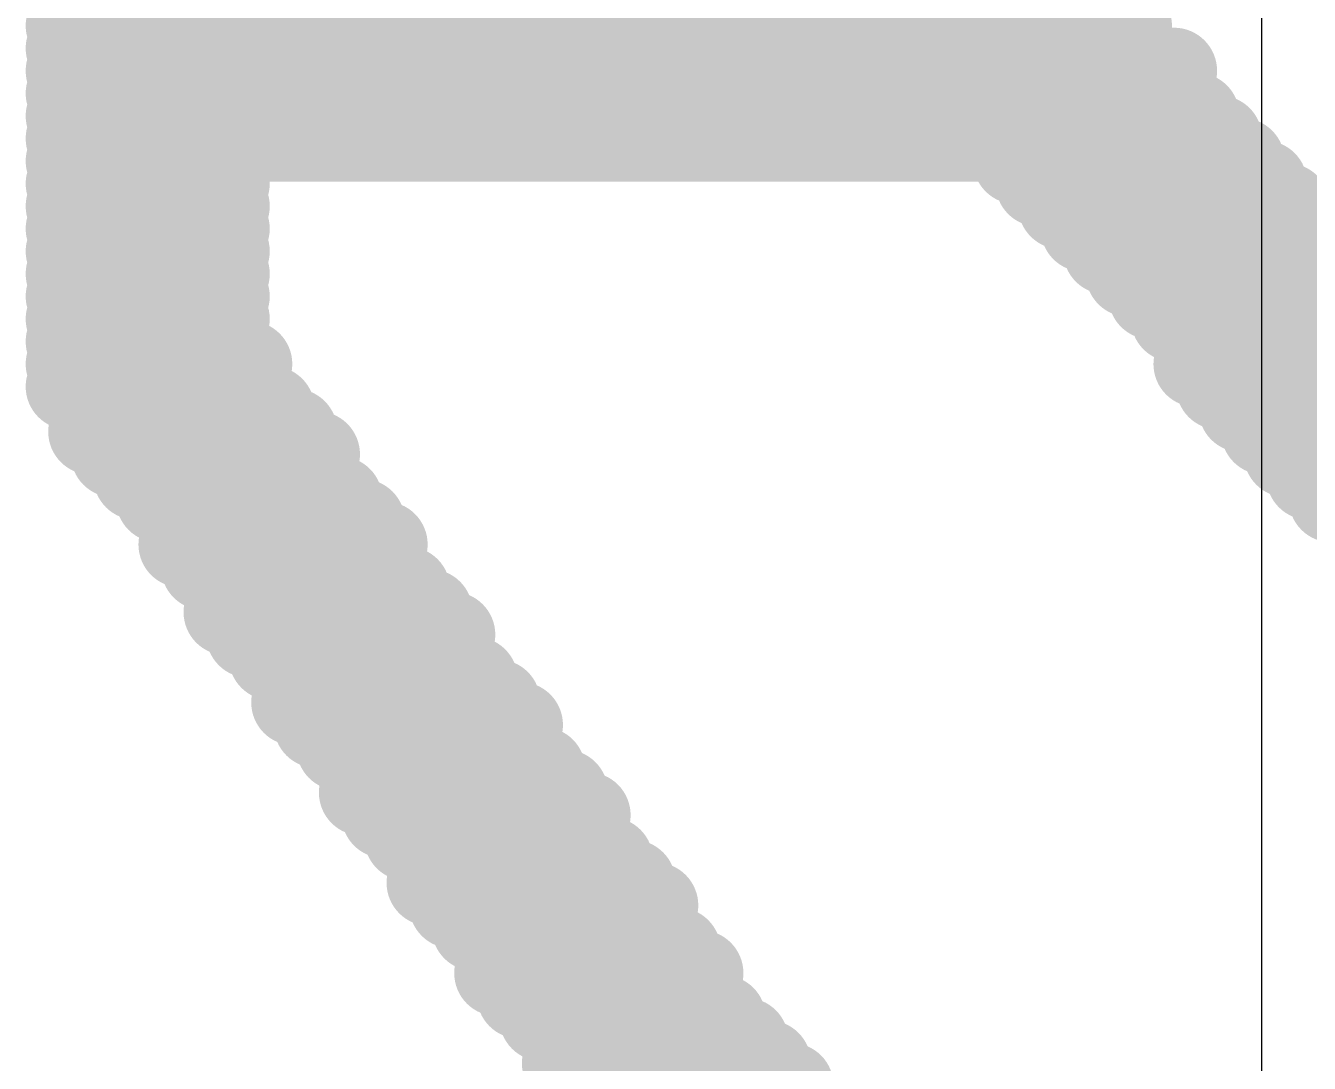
# Model space of a CAD drawing. Header units: inches. Extents: x -0.2 to 15.8, y 0 to 3.5.
# Drawn here: x 0.85479 to 0.89947, y 0.35477 to 0.39088 of the extents above; entities that cross this region are included whole.
import ezdxf

# ---------------------------------------------------------------- set-up
doc = ezdxf.new("R2010")
doc.units = ezdxf.units.IN
doc.header["$MEASUREMENT"] = 0
doc.layers.add('Bottom Overlay', color=54, linetype='Continuous')
doc.layers.add('Signal_2', color=76, linetype='Continuous')

msp = doc.modelspace()

# ---------------------------------------------------------------- linework, layer by layer
at = {"layer": 'Bottom Overlay'}
for points in [[(0.85629, 0.391663, 0.003, 0.003, 0), (0.85786, 0.391663, 0.003, 0.003, 0)], [(0.85943, 0.391663, 0.003, 0.003, 0), (0.892402, 0.391663, 0.003, 0.003, 0)], [(0.85629, 0.390878, 0.003, 0.003, 0), (0.85786, 0.390878, 0.003, 0.003, 0)], [(0.85943, 0.390878, 0.003, 0.003, 0), (0.893187, 0.390878, 0.003, 0.003, 0)], [(0.85629, 0.390093, 0.003, 0.003, 0), (0.85786, 0.390093, 0.003, 0.003, 0)], [(0.85943, 0.390093, 0.003, 0.003, 0), (0.893187, 0.390093, 0.003, 0.003, 0)], [(0.85629, 0.389308, 0.003, 0.003, 0), (0.85786, 0.389308, 0.003, 0.003, 0)], [(0.891617, 0.389308, 0.003, 0.003, 0), (0.894757, 0.389308, 0.003, 0.003, 0)], [(0.85629, 0.388523, 0.003, 0.003, 0), (0.85786, 0.388523, 0.003, 0.003, 0)], [(0.892402, 0.388523, 0.003, 0.003, 0), (0.894757, 0.388523, 0.003, 0.003, 0)], [(0.85629, 0.387738, 0.003, 0.003, 0), (0.85786, 0.387738, 0.003, 0.003, 0)], [(0.860215, 0.387738, 0.003, 0.003, 0), (0.890832, 0.387738, 0.003, 0.003, 0)], [(0.893187, 0.387738, 0.003, 0.003, 0), (0.895542, 0.387738, 0.003, 0.003, 0)], [(0.85629, 0.386953, 0.003, 0.003, 0), (0.85786, 0.386953, 0.003, 0.003, 0)], [(0.860215, 0.386953, 0.003, 0.003, 0), (0.890832, 0.386953, 0.003, 0.003, 0)], [(0.893972, 0.386953, 0.003, 0.003, 0), (0.896327, 0.386953, 0.003, 0.003, 0)], [(0.85629, 0.386168, 0.003, 0.003, 0), (0.85786, 0.386168, 0.003, 0.003, 0)], [(0.860215, 0.386168, 0.003, 0.003, 0), (0.861785, 0.386168, 0.003, 0.003, 0)], [(0.889262, 0.386168, 0.003, 0.003, 0), (0.891617, 0.386168, 0.003, 0.003, 0)], [(0.894757, 0.386168, 0.003, 0.003, 0), (0.897112, 0.386168, 0.003, 0.003, 0)], [(0.85629, 0.385383, 0.003, 0.003, 0), (0.85786, 0.385383, 0.003, 0.003, 0)], [(0.860215, 0.385383, 0.003, 0.003, 0), (0.861785, 0.385383, 0.003, 0.003, 0)], [(0.890047, 0.385383, 0.003, 0.003, 0), (0.892402, 0.385383, 0.003, 0.003, 0)], [(0.895542, 0.385383, 0.003, 0.003, 0), (0.897898, 0.385383, 0.003, 0.003, 0)], [(0.85629, 0.384598, 0.003, 0.003, 0), (0.85786, 0.384598, 0.003, 0.003, 0)], [(0.860215, 0.384598, 0.003, 0.003, 0), (0.861785, 0.384598, 0.003, 0.003, 0)], [(0.890832, 0.384598, 0.003, 0.003, 0), (0.893187, 0.384598, 0.003, 0.003, 0)], [(0.896327, 0.384598, 0.003, 0.003, 0), (0.898683, 0.384598, 0.003, 0.003, 0)], [(0.85629, 0.383813, 0.003, 0.003, 0), (0.85786, 0.383813, 0.003, 0.003, 0)], [(0.860215, 0.383813, 0.003, 0.003, 0), (0.861785, 0.383813, 0.003, 0.003, 0)], [(0.891617, 0.383813, 0.003, 0.003, 0), (0.893972, 0.383813, 0.003, 0.003, 0)], [(0.896327, 0.383813, 0.003, 0.003, 0), (0.899468, 0.383813, 0.003, 0.003, 0)], [(0.85629, 0.383028, 0.003, 0.003, 0), (0.85786, 0.383028, 0.003, 0.003, 0)], [(0.860215, 0.383028, 0.003, 0.003, 0), (0.861785, 0.383028, 0.003, 0.003, 0)], [(0.892402, 0.383028, 0.003, 0.003, 0), (0.894757, 0.383028, 0.003, 0.003, 0)], [(0.897112, 0.383028, 0.003, 0.003, 0), (0.900253, 0.383028, 0.003, 0.003, 0)], [(0.85629, 0.382243, 0.003, 0.003, 0), (0.85786, 0.382243, 0.003, 0.003, 0)], [(0.860215, 0.382243, 0.003, 0.003, 0), (0.861785, 0.382243, 0.003, 0.003, 0)], [(0.893187, 0.382243, 0.003, 0.003, 0), (0.895542, 0.382243, 0.003, 0.003, 0)], [(0.897898, 0.382243, 0.003, 0.003, 0), (0.901038, 0.382243, 0.003, 0.003, 0)], [(0.85629, 0.381458, 0.003, 0.003, 0), (0.85786, 0.381458, 0.003, 0.003, 0)], [(0.860215, 0.381458, 0.003, 0.003, 0), (0.861785, 0.381458, 0.003, 0.003, 0)], [(0.893972, 0.381458, 0.003, 0.003, 0), (0.896327, 0.381458, 0.003, 0.003, 0)], [(0.898683, 0.381458, 0.003, 0.003, 0), (0.901038, 0.381458, 0.003, 0.003, 0)], [(0.85629, 0.380673, 0.003, 0.003, 0), (0.85786, 0.380673, 0.003, 0.003, 0)], [(0.860215, 0.380673, 0.003, 0.003, 0), (0.861785, 0.380673, 0.003, 0.003, 0)], [(0.894757, 0.380673, 0.003, 0.003, 0), (0.897112, 0.380673, 0.003, 0.003, 0)], [(0.899468, 0.380673, 0.003, 0.003, 0), (0.901823, 0.380673, 0.003, 0.003, 0)], [(0.85629, 0.379888, 0.003, 0.003, 0), (0.85786, 0.379888, 0.003, 0.003, 0)], [(0.860215, 0.379888, 0.003, 0.003, 0), (0.861785, 0.379888, 0.003, 0.003, 0)], [(0.895542, 0.379888, 0.003, 0.003, 0), (0.897898, 0.379888, 0.003, 0.003, 0)], [(0.900253, 0.379888, 0.003, 0.003, 0), (0.902608, 0.379888, 0.003, 0.003, 0)], [(0.85629, 0.379103, 0.003, 0.003, 0), (0.85786, 0.379103, 0.003, 0.003, 0)], [(0.860215, 0.379103, 0.003, 0.003, 0), (0.86257, 0.379103, 0.003, 0.003, 0)], [(0.895542, 0.379103, 0.003, 0.003, 0), (0.898683, 0.379103, 0.003, 0.003, 0)], [(0.85629, 0.378318, 0.003, 0.003, 0), (0.858645, 0.378318, 0.003, 0.003, 0)], [(0.860215, 0.378318, 0.003, 0.003, 0), (0.86257, 0.378318, 0.003, 0.003, 0)], [(0.896327, 0.378318, 0.003, 0.003, 0), (0.899468, 0.378318, 0.003, 0.003, 0)], [(0.857075, 0.377532, 0.003, 0.003, 0), (0.85943, 0.377532, 0.003, 0.003, 0)], [(0.861, 0.377532, 0.003, 0.003, 0), (0.863356, 0.377532, 0.003, 0.003, 0)], [(0.897112, 0.377532, 0.003, 0.003, 0), (0.900253, 0.377532, 0.003, 0.003, 0)], [(0.857075, 0.376748, 0.003, 0.003, 0), (0.85943, 0.376748, 0.003, 0.003, 0)], [(0.861785, 0.376748, 0.003, 0.003, 0), (0.86414, 0.376748, 0.003, 0.003, 0)], [(0.897898, 0.376748, 0.003, 0.003, 0), (0.901038, 0.376748, 0.003, 0.003, 0)], [(0.85786, 0.375962, 0.003, 0.003, 0), (0.860215, 0.375962, 0.003, 0.003, 0)], [(0.86257, 0.375962, 0.003, 0.003, 0), (0.864926, 0.375962, 0.003, 0.003, 0)], [(0.898683, 0.375962, 0.003, 0.003, 0), (0.901038, 0.375962, 0.003, 0.003, 0)], [(0.858645, 0.375177, 0.003, 0.003, 0), (0.861, 0.375177, 0.003, 0.003, 0)], [(0.86257, 0.375177, 0.003, 0.003, 0), (0.864926, 0.375177, 0.003, 0.003, 0)], [(0.899468, 0.375177, 0.003, 0.003, 0), (0.901823, 0.375177, 0.003, 0.003, 0)], [(0.85943, 0.374392, 0.003, 0.003, 0), (0.861785, 0.374392, 0.003, 0.003, 0)], [(0.863356, 0.374392, 0.003, 0.003, 0), (0.865711, 0.374392, 0.003, 0.003, 0)], [(0.900253, 0.374392, 0.003, 0.003, 0), (0.902608, 0.374392, 0.003, 0.003, 0)], [(0.860215, 0.373607, 0.003, 0.003, 0), (0.861785, 0.373607, 0.003, 0.003, 0)], [(0.86414, 0.373607, 0.003, 0.003, 0), (0.866496, 0.373607, 0.003, 0.003, 0)], [(0.860215, 0.372822, 0.003, 0.003, 0), (0.86257, 0.372822, 0.003, 0.003, 0)], [(0.864926, 0.372822, 0.003, 0.003, 0), (0.867281, 0.372822, 0.003, 0.003, 0)], [(0.861, 0.372037, 0.003, 0.003, 0), (0.863356, 0.372037, 0.003, 0.003, 0)], [(0.865711, 0.372037, 0.003, 0.003, 0), (0.867281, 0.372037, 0.003, 0.003, 0)], [(0.861785, 0.371252, 0.003, 0.003, 0), (0.86414, 0.371252, 0.003, 0.003, 0)], [(0.865711, 0.371252, 0.003, 0.003, 0), (0.868066, 0.371252, 0.003, 0.003, 0)], [(0.861785, 0.370467, 0.003, 0.003, 0), (0.86414, 0.370467, 0.003, 0.003, 0)], [(0.866496, 0.370467, 0.003, 0.003, 0), (0.868851, 0.370467, 0.003, 0.003, 0)], [(0.86257, 0.369682, 0.003, 0.003, 0), (0.864926, 0.369682, 0.003, 0.003, 0)], [(0.867281, 0.369682, 0.003, 0.003, 0), (0.869636, 0.369682, 0.003, 0.003, 0)], [(0.863356, 0.368897, 0.003, 0.003, 0), (0.865711, 0.368897, 0.003, 0.003, 0)], [(0.867281, 0.368897, 0.003, 0.003, 0), (0.869636, 0.368897, 0.003, 0.003, 0)], [(0.86414, 0.368112, 0.003, 0.003, 0), (0.866496, 0.368112, 0.003, 0.003, 0)], [(0.868066, 0.368112, 0.003, 0.003, 0), (0.870421, 0.368112, 0.003, 0.003, 0)], [(0.86414, 0.367327, 0.003, 0.003, 0), (0.866496, 0.367327, 0.003, 0.003, 0)], [(0.868851, 0.367327, 0.003, 0.003, 0), (0.871206, 0.367327, 0.003, 0.003, 0)], [(0.864926, 0.366542, 0.003, 0.003, 0), (0.867281, 0.366542, 0.003, 0.003, 0)], [(0.868851, 0.366542, 0.003, 0.003, 0), (0.871991, 0.366542, 0.003, 0.003, 0)], [(0.865711, 0.365757, 0.003, 0.003, 0), (0.868066, 0.365757, 0.003, 0.003, 0)], [(0.869636, 0.365757, 0.003, 0.003, 0), (0.871991, 0.365757, 0.003, 0.003, 0)], [(0.866496, 0.364972, 0.003, 0.003, 0), (0.868851, 0.364972, 0.003, 0.003, 0)], [(0.870421, 0.364972, 0.003, 0.003, 0), (0.872776, 0.364972, 0.003, 0.003, 0)], [(0.866496, 0.364187, 0.003, 0.003, 0), (0.868851, 0.364187, 0.003, 0.003, 0)], [(0.871206, 0.364187, 0.003, 0.003, 0), (0.873561, 0.364187, 0.003, 0.003, 0)], [(0.867281, 0.363402, 0.003, 0.003, 0), (0.869636, 0.363402, 0.003, 0.003, 0)], [(0.871991, 0.363402, 0.003, 0.003, 0), (0.874346, 0.363402, 0.003, 0.003, 0)], [(0.868066, 0.362617, 0.003, 0.003, 0), (0.870421, 0.362617, 0.003, 0.003, 0)], [(0.871991, 0.362617, 0.003, 0.003, 0), (0.874346, 0.362617, 0.003, 0.003, 0)], [(0.868851, 0.361832, 0.003, 0.003, 0), (0.871206, 0.361832, 0.003, 0.003, 0)], [(0.872776, 0.361832, 0.003, 0.003, 0), (0.875131, 0.361832, 0.003, 0.003, 0)], [(0.868851, 0.361047, 0.003, 0.003, 0), (0.871206, 0.361047, 0.003, 0.003, 0)], [(0.873561, 0.361047, 0.003, 0.003, 0), (0.875916, 0.361047, 0.003, 0.003, 0)], [(0.869636, 0.360262, 0.003, 0.003, 0), (0.871991, 0.360262, 0.003, 0.003, 0)], [(0.873561, 0.360262, 0.003, 0.003, 0), (0.876701, 0.360262, 0.003, 0.003, 0)], [(0.870421, 0.359476, 0.003, 0.003, 0), (0.872776, 0.359476, 0.003, 0.003, 0)], [(0.874346, 0.359476, 0.003, 0.003, 0), (0.876701, 0.359476, 0.003, 0.003, 0)], [(0.871206, 0.358691, 0.003, 0.003, 0), (0.873561, 0.358691, 0.003, 0.003, 0)], [(0.875131, 0.358691, 0.003, 0.003, 0), (0.877486, 0.358691, 0.003, 0.003, 0)], [(0.871206, 0.357906, 0.003, 0.003, 0), (0.873561, 0.357906, 0.003, 0.003, 0)], [(0.875916, 0.357906, 0.003, 0.003, 0), (0.878271, 0.357906, 0.003, 0.003, 0)], [(0.871991, 0.357121, 0.003, 0.003, 0), (0.874346, 0.357121, 0.003, 0.003, 0)], [(0.876701, 0.357121, 0.003, 0.003, 0), (0.878271, 0.357121, 0.003, 0.003, 0)], [(0.872776, 0.356336, 0.003, 0.003, 0), (0.875131, 0.356336, 0.003, 0.003, 0)], [(0.876701, 0.356336, 0.003, 0.003, 0), (0.879056, 0.356336, 0.003, 0.003, 0)], [(0.873561, 0.355551, 0.003, 0.003, 0), (0.875916, 0.355551, 0.003, 0.003, 0)], [(0.877486, 0.355551, 0.003, 0.003, 0), (0.879841, 0.355551, 0.003, 0.003, 0)], [(0.873561, 0.354766, 0.003, 0.003, 0), (0.875916, 0.354766, 0.003, 0.003, 0)], [(0.878271, 0.354766, 0.003, 0.003, 0), (0.880626, 0.354766, 0.003, 0.003, 0)], [(0.874346, 0.353981, 0.003, 0.003, 0), (0.876701, 0.353981, 0.003, 0.003, 0)], [(0.879056, 0.353981, 0.003, 0.003, 0), (0.881412, 0.353981, 0.003, 0.003, 0)]]:
    msp.add_lwpolyline(points, format="xyseb", dxfattribs=at)
for points in [[(0.85554, 0.391663, 0.0015, 0.0015, 1), (0.85704, 0.391663, 0.0015, 0.0015, 1)], [(0.85711, 0.391663, 0.0015, 0.0015, 1), (0.85861, 0.391663, 0.0015, 0.0015, 1)], [(0.85868, 0.391663, 0.0015, 0.0015, 1), (0.86018, 0.391663, 0.0015, 0.0015, 1)], [(0.891652, 0.391663, 0.0015, 0.0015, 1), (0.893152, 0.391663, 0.0015, 0.0015, 1)], [(0.85554, 0.390878, 0.0015, 0.0015, 1), (0.85704, 0.390878, 0.0015, 0.0015, 1)], [(0.85711, 0.390878, 0.0015, 0.0015, 1), (0.85861, 0.390878, 0.0015, 0.0015, 1)], [(0.85868, 0.390878, 0.0015, 0.0015, 1), (0.86018, 0.390878, 0.0015, 0.0015, 1)], [(0.892437, 0.390878, 0.0015, 0.0015, 1), (0.893937, 0.390878, 0.0015, 0.0015, 1)], [(0.85554, 0.390093, 0.0015, 0.0015, 1), (0.85704, 0.390093, 0.0015, 0.0015, 1)], [(0.85711, 0.390093, 0.0015, 0.0015, 1), (0.85861, 0.390093, 0.0015, 0.0015, 1)], [(0.85868, 0.390093, 0.0015, 0.0015, 1), (0.86018, 0.390093, 0.0015, 0.0015, 1)], [(0.892437, 0.390093, 0.0015, 0.0015, 1), (0.893937, 0.390093, 0.0015, 0.0015, 1)], [(0.85554, 0.389308, 0.0015, 0.0015, 1), (0.85704, 0.389308, 0.0015, 0.0015, 1)], [(0.85711, 0.389308, 0.0015, 0.0015, 1), (0.85861, 0.389308, 0.0015, 0.0015, 1)], [(0.890867, 0.389308, 0.0015, 0.0015, 1), (0.892367, 0.389308, 0.0015, 0.0015, 1)], [(0.894007, 0.389308, 0.0015, 0.0015, 1), (0.895507, 0.389308, 0.0015, 0.0015, 1)], [(0.85554, 0.388523, 0.0015, 0.0015, 1), (0.85704, 0.388523, 0.0015, 0.0015, 1)], [(0.85711, 0.388523, 0.0015, 0.0015, 1), (0.85861, 0.388523, 0.0015, 0.0015, 1)], [(0.891652, 0.388523, 0.0015, 0.0015, 1), (0.893152, 0.388523, 0.0015, 0.0015, 1)], [(0.894007, 0.388523, 0.0015, 0.0015, 1), (0.895507, 0.388523, 0.0015, 0.0015, 1)], [(0.85554, 0.387738, 0.0015, 0.0015, 1), (0.85704, 0.387738, 0.0015, 0.0015, 1)], [(0.85711, 0.387738, 0.0015, 0.0015, 1), (0.85861, 0.387738, 0.0015, 0.0015, 1)], [(0.859465, 0.387738, 0.0015, 0.0015, 1), (0.860965, 0.387738, 0.0015, 0.0015, 1)], [(0.890082, 0.387738, 0.0015, 0.0015, 1), (0.891582, 0.387738, 0.0015, 0.0015, 1)], [(0.892437, 0.387738, 0.0015, 0.0015, 1), (0.893937, 0.387738, 0.0015, 0.0015, 1)], [(0.894792, 0.387738, 0.0015, 0.0015, 1), (0.896292, 0.387738, 0.0015, 0.0015, 1)], [(0.85554, 0.386953, 0.0015, 0.0015, 1), (0.85704, 0.386953, 0.0015, 0.0015, 1)], [(0.85711, 0.386953, 0.0015, 0.0015, 1), (0.85861, 0.386953, 0.0015, 0.0015, 1)], [(0.859465, 0.386953, 0.0015, 0.0015, 1), (0.860965, 0.386953, 0.0015, 0.0015, 1)], [(0.890082, 0.386953, 0.0015, 0.0015, 1), (0.891582, 0.386953, 0.0015, 0.0015, 1)], [(0.893222, 0.386953, 0.0015, 0.0015, 1), (0.894722, 0.386953, 0.0015, 0.0015, 1)], [(0.895577, 0.386953, 0.0015, 0.0015, 1), (0.897077, 0.386953, 0.0015, 0.0015, 1)], [(0.85554, 0.386168, 0.0015, 0.0015, 1), (0.85704, 0.386168, 0.0015, 0.0015, 1)], [(0.85711, 0.386168, 0.0015, 0.0015, 1), (0.85861, 0.386168, 0.0015, 0.0015, 1)], [(0.859465, 0.386168, 0.0015, 0.0015, 1), (0.860965, 0.386168, 0.0015, 0.0015, 1)], [(0.861035, 0.386168, 0.0015, 0.0015, 1), (0.862535, 0.386168, 0.0015, 0.0015, 1)], [(0.888512, 0.386168, 0.0015, 0.0015, 1), (0.890012, 0.386168, 0.0015, 0.0015, 1)], [(0.890867, 0.386168, 0.0015, 0.0015, 1), (0.892367, 0.386168, 0.0015, 0.0015, 1)], [(0.894007, 0.386168, 0.0015, 0.0015, 1), (0.895507, 0.386168, 0.0015, 0.0015, 1)], [(0.896362, 0.386168, 0.0015, 0.0015, 1), (0.897862, 0.386168, 0.0015, 0.0015, 1)], [(0.85554, 0.385383, 0.0015, 0.0015, 1), (0.85704, 0.385383, 0.0015, 0.0015, 1)], [(0.85711, 0.385383, 0.0015, 0.0015, 1), (0.85861, 0.385383, 0.0015, 0.0015, 1)], [(0.859465, 0.385383, 0.0015, 0.0015, 1), (0.860965, 0.385383, 0.0015, 0.0015, 1)], [(0.861035, 0.385383, 0.0015, 0.0015, 1), (0.862535, 0.385383, 0.0015, 0.0015, 1)], [(0.889297, 0.385383, 0.0015, 0.0015, 1), (0.890797, 0.385383, 0.0015, 0.0015, 1)], [(0.891652, 0.385383, 0.0015, 0.0015, 1), (0.893152, 0.385383, 0.0015, 0.0015, 1)], [(0.894792, 0.385383, 0.0015, 0.0015, 1), (0.896292, 0.385383, 0.0015, 0.0015, 1)], [(0.897147, 0.385383, 0.0015, 0.0015, 1), (0.898648, 0.385383, 0.0015, 0.0015, 1)], [(0.85554, 0.384598, 0.0015, 0.0015, 1), (0.85704, 0.384598, 0.0015, 0.0015, 1)], [(0.85711, 0.384598, 0.0015, 0.0015, 1), (0.85861, 0.384598, 0.0015, 0.0015, 1)], [(0.859465, 0.384598, 0.0015, 0.0015, 1), (0.860965, 0.384598, 0.0015, 0.0015, 1)], [(0.861035, 0.384598, 0.0015, 0.0015, 1), (0.862535, 0.384598, 0.0015, 0.0015, 1)], [(0.890082, 0.384598, 0.0015, 0.0015, 1), (0.891582, 0.384598, 0.0015, 0.0015, 1)], [(0.892437, 0.384598, 0.0015, 0.0015, 1), (0.893937, 0.384598, 0.0015, 0.0015, 1)], [(0.895577, 0.384598, 0.0015, 0.0015, 1), (0.897077, 0.384598, 0.0015, 0.0015, 1)], [(0.897933, 0.384598, 0.0015, 0.0015, 1), (0.899432, 0.384598, 0.0015, 0.0015, 1)], [(0.85554, 0.383813, 0.0015, 0.0015, 1), (0.85704, 0.383813, 0.0015, 0.0015, 1)], [(0.85711, 0.383813, 0.0015, 0.0015, 1), (0.85861, 0.383813, 0.0015, 0.0015, 1)], [(0.859465, 0.383813, 0.0015, 0.0015, 1), (0.860965, 0.383813, 0.0015, 0.0015, 1)], [(0.861035, 0.383813, 0.0015, 0.0015, 1), (0.862535, 0.383813, 0.0015, 0.0015, 1)], [(0.890867, 0.383813, 0.0015, 0.0015, 1), (0.892367, 0.383813, 0.0015, 0.0015, 1)], [(0.893222, 0.383813, 0.0015, 0.0015, 1), (0.894722, 0.383813, 0.0015, 0.0015, 1)], [(0.895577, 0.383813, 0.0015, 0.0015, 1), (0.897077, 0.383813, 0.0015, 0.0015, 1)], [(0.898718, 0.383813, 0.0015, 0.0015, 1), (0.900218, 0.383813, 0.0015, 0.0015, 1)], [(0.85554, 0.383028, 0.0015, 0.0015, 1), (0.85704, 0.383028, 0.0015, 0.0015, 1)], [(0.85711, 0.383028, 0.0015, 0.0015, 1), (0.85861, 0.383028, 0.0015, 0.0015, 1)], [(0.859465, 0.383028, 0.0015, 0.0015, 1), (0.860965, 0.383028, 0.0015, 0.0015, 1)], [(0.861035, 0.383028, 0.0015, 0.0015, 1), (0.862535, 0.383028, 0.0015, 0.0015, 1)], [(0.891652, 0.383028, 0.0015, 0.0015, 1), (0.893152, 0.383028, 0.0015, 0.0015, 1)], [(0.894007, 0.383028, 0.0015, 0.0015, 1), (0.895507, 0.383028, 0.0015, 0.0015, 1)], [(0.896362, 0.383028, 0.0015, 0.0015, 1), (0.897862, 0.383028, 0.0015, 0.0015, 1)], [(0.899503, 0.383028, 0.0015, 0.0015, 1), (0.901003, 0.383028, 0.0015, 0.0015, 1)], [(0.85554, 0.382243, 0.0015, 0.0015, 1), (0.85704, 0.382243, 0.0015, 0.0015, 1)], [(0.85711, 0.382243, 0.0015, 0.0015, 1), (0.85861, 0.382243, 0.0015, 0.0015, 1)], [(0.859465, 0.382243, 0.0015, 0.0015, 1), (0.860965, 0.382243, 0.0015, 0.0015, 1)], [(0.861035, 0.382243, 0.0015, 0.0015, 1), (0.862535, 0.382243, 0.0015, 0.0015, 1)], [(0.892437, 0.382243, 0.0015, 0.0015, 1), (0.893937, 0.382243, 0.0015, 0.0015, 1)], [(0.894792, 0.382243, 0.0015, 0.0015, 1), (0.896292, 0.382243, 0.0015, 0.0015, 1)], [(0.897147, 0.382243, 0.0015, 0.0015, 1), (0.898648, 0.382243, 0.0015, 0.0015, 1)], [(0.85554, 0.381458, 0.0015, 0.0015, 1), (0.85704, 0.381458, 0.0015, 0.0015, 1)], [(0.85711, 0.381458, 0.0015, 0.0015, 1), (0.85861, 0.381458, 0.0015, 0.0015, 1)], [(0.859465, 0.381458, 0.0015, 0.0015, 1), (0.860965, 0.381458, 0.0015, 0.0015, 1)], [(0.861035, 0.381458, 0.0015, 0.0015, 1), (0.862535, 0.381458, 0.0015, 0.0015, 1)], [(0.893222, 0.381458, 0.0015, 0.0015, 1), (0.894722, 0.381458, 0.0015, 0.0015, 1)], [(0.895577, 0.381458, 0.0015, 0.0015, 1), (0.897077, 0.381458, 0.0015, 0.0015, 1)], [(0.897933, 0.381458, 0.0015, 0.0015, 1), (0.899432, 0.381458, 0.0015, 0.0015, 1)], [(0.85554, 0.380673, 0.0015, 0.0015, 1), (0.85704, 0.380673, 0.0015, 0.0015, 1)], [(0.85711, 0.380673, 0.0015, 0.0015, 1), (0.85861, 0.380673, 0.0015, 0.0015, 1)], [(0.859465, 0.380673, 0.0015, 0.0015, 1), (0.860965, 0.380673, 0.0015, 0.0015, 1)], [(0.861035, 0.380673, 0.0015, 0.0015, 1), (0.862535, 0.380673, 0.0015, 0.0015, 1)], [(0.894007, 0.380673, 0.0015, 0.0015, 1), (0.895507, 0.380673, 0.0015, 0.0015, 1)], [(0.896362, 0.380673, 0.0015, 0.0015, 1), (0.897862, 0.380673, 0.0015, 0.0015, 1)], [(0.898718, 0.380673, 0.0015, 0.0015, 1), (0.900218, 0.380673, 0.0015, 0.0015, 1)], [(0.85554, 0.379888, 0.0015, 0.0015, 1), (0.85704, 0.379888, 0.0015, 0.0015, 1)], [(0.85711, 0.379888, 0.0015, 0.0015, 1), (0.85861, 0.379888, 0.0015, 0.0015, 1)], [(0.859465, 0.379888, 0.0015, 0.0015, 1), (0.860965, 0.379888, 0.0015, 0.0015, 1)], [(0.861035, 0.379888, 0.0015, 0.0015, 1), (0.862535, 0.379888, 0.0015, 0.0015, 1)], [(0.894792, 0.379888, 0.0015, 0.0015, 1), (0.896292, 0.379888, 0.0015, 0.0015, 1)], [(0.897147, 0.379888, 0.0015, 0.0015, 1), (0.898648, 0.379888, 0.0015, 0.0015, 1)], [(0.899503, 0.379888, 0.0015, 0.0015, 1), (0.901003, 0.379888, 0.0015, 0.0015, 1)], [(0.85554, 0.379103, 0.0015, 0.0015, 1), (0.85704, 0.379103, 0.0015, 0.0015, 1)], [(0.85711, 0.379103, 0.0015, 0.0015, 1), (0.85861, 0.379103, 0.0015, 0.0015, 1)], [(0.859465, 0.379103, 0.0015, 0.0015, 1), (0.860965, 0.379103, 0.0015, 0.0015, 1)], [(0.86182, 0.379103, 0.0015, 0.0015, 1), (0.86332, 0.379103, 0.0015, 0.0015, 1)], [(0.894792, 0.379103, 0.0015, 0.0015, 1), (0.896292, 0.379103, 0.0015, 0.0015, 1)], [(0.897933, 0.379103, 0.0015, 0.0015, 1), (0.899432, 0.379103, 0.0015, 0.0015, 1)], [(0.85554, 0.378318, 0.0015, 0.0015, 1), (0.85704, 0.378318, 0.0015, 0.0015, 1)], [(0.857895, 0.378318, 0.0015, 0.0015, 1), (0.859395, 0.378318, 0.0015, 0.0015, 1)], [(0.859465, 0.378318, 0.0015, 0.0015, 1), (0.860965, 0.378318, 0.0015, 0.0015, 1)], [(0.86182, 0.378318, 0.0015, 0.0015, 1), (0.86332, 0.378318, 0.0015, 0.0015, 1)], [(0.895577, 0.378318, 0.0015, 0.0015, 1), (0.897077, 0.378318, 0.0015, 0.0015, 1)], [(0.898718, 0.378318, 0.0015, 0.0015, 1), (0.900218, 0.378318, 0.0015, 0.0015, 1)], [(0.856325, 0.377532, 0.0015, 0.0015, 1), (0.857825, 0.377532, 0.0015, 0.0015, 1)], [(0.85868, 0.377532, 0.0015, 0.0015, 1), (0.86018, 0.377532, 0.0015, 0.0015, 1)], [(0.86025, 0.377532, 0.0015, 0.0015, 1), (0.86175, 0.377532, 0.0015, 0.0015, 1)], [(0.862606, 0.377532, 0.0015, 0.0015, 1), (0.864105, 0.377532, 0.0015, 0.0015, 1)], [(0.896362, 0.377532, 0.0015, 0.0015, 1), (0.897862, 0.377532, 0.0015, 0.0015, 1)], [(0.899503, 0.377532, 0.0015, 0.0015, 1), (0.901003, 0.377532, 0.0015, 0.0015, 1)], [(0.856325, 0.376748, 0.0015, 0.0015, 1), (0.857825, 0.376748, 0.0015, 0.0015, 1)], [(0.85868, 0.376748, 0.0015, 0.0015, 1), (0.86018, 0.376748, 0.0015, 0.0015, 1)], [(0.861035, 0.376748, 0.0015, 0.0015, 1), (0.862535, 0.376748, 0.0015, 0.0015, 1)], [(0.86339, 0.376748, 0.0015, 0.0015, 1), (0.864891, 0.376748, 0.0015, 0.0015, 1)], [(0.897147, 0.376748, 0.0015, 0.0015, 1), (0.898648, 0.376748, 0.0015, 0.0015, 1)], [(0.85711, 0.375962, 0.0015, 0.0015, 1), (0.85861, 0.375962, 0.0015, 0.0015, 1)], [(0.859465, 0.375962, 0.0015, 0.0015, 1), (0.860965, 0.375962, 0.0015, 0.0015, 1)], [(0.86182, 0.375962, 0.0015, 0.0015, 1), (0.86332, 0.375962, 0.0015, 0.0015, 1)], [(0.864175, 0.375962, 0.0015, 0.0015, 1), (0.865676, 0.375962, 0.0015, 0.0015, 1)], [(0.897933, 0.375962, 0.0015, 0.0015, 1), (0.899432, 0.375962, 0.0015, 0.0015, 1)], [(0.857895, 0.375177, 0.0015, 0.0015, 1), (0.859395, 0.375177, 0.0015, 0.0015, 1)], [(0.86025, 0.375177, 0.0015, 0.0015, 1), (0.86175, 0.375177, 0.0015, 0.0015, 1)], [(0.86182, 0.375177, 0.0015, 0.0015, 1), (0.86332, 0.375177, 0.0015, 0.0015, 1)], [(0.864175, 0.375177, 0.0015, 0.0015, 1), (0.865676, 0.375177, 0.0015, 0.0015, 1)], [(0.898718, 0.375177, 0.0015, 0.0015, 1), (0.900218, 0.375177, 0.0015, 0.0015, 1)], [(0.85868, 0.374392, 0.0015, 0.0015, 1), (0.86018, 0.374392, 0.0015, 0.0015, 1)], [(0.861035, 0.374392, 0.0015, 0.0015, 1), (0.862535, 0.374392, 0.0015, 0.0015, 1)], [(0.862606, 0.374392, 0.0015, 0.0015, 1), (0.864105, 0.374392, 0.0015, 0.0015, 1)], [(0.864961, 0.374392, 0.0015, 0.0015, 1), (0.866461, 0.374392, 0.0015, 0.0015, 1)], [(0.899503, 0.374392, 0.0015, 0.0015, 1), (0.901003, 0.374392, 0.0015, 0.0015, 1)], [(0.859465, 0.373607, 0.0015, 0.0015, 1), (0.860965, 0.373607, 0.0015, 0.0015, 1)], [(0.861035, 0.373607, 0.0015, 0.0015, 1), (0.862535, 0.373607, 0.0015, 0.0015, 1)], [(0.86339, 0.373607, 0.0015, 0.0015, 1), (0.864891, 0.373607, 0.0015, 0.0015, 1)], [(0.865746, 0.373607, 0.0015, 0.0015, 1), (0.867246, 0.373607, 0.0015, 0.0015, 1)], [(0.859465, 0.372822, 0.0015, 0.0015, 1), (0.860965, 0.372822, 0.0015, 0.0015, 1)], [(0.86182, 0.372822, 0.0015, 0.0015, 1), (0.86332, 0.372822, 0.0015, 0.0015, 1)], [(0.864175, 0.372822, 0.0015, 0.0015, 1), (0.865676, 0.372822, 0.0015, 0.0015, 1)], [(0.866531, 0.372822, 0.0015, 0.0015, 1), (0.868031, 0.372822, 0.0015, 0.0015, 1)], [(0.86025, 0.372037, 0.0015, 0.0015, 1), (0.86175, 0.372037, 0.0015, 0.0015, 1)], [(0.862606, 0.372037, 0.0015, 0.0015, 1), (0.864105, 0.372037, 0.0015, 0.0015, 1)], [(0.864961, 0.372037, 0.0015, 0.0015, 1), (0.866461, 0.372037, 0.0015, 0.0015, 1)], [(0.866531, 0.372037, 0.0015, 0.0015, 1), (0.868031, 0.372037, 0.0015, 0.0015, 1)], [(0.861035, 0.371252, 0.0015, 0.0015, 1), (0.862535, 0.371252, 0.0015, 0.0015, 1)], [(0.86339, 0.371252, 0.0015, 0.0015, 1), (0.864891, 0.371252, 0.0015, 0.0015, 1)], [(0.864961, 0.371252, 0.0015, 0.0015, 1), (0.866461, 0.371252, 0.0015, 0.0015, 1)], [(0.867316, 0.371252, 0.0015, 0.0015, 1), (0.868816, 0.371252, 0.0015, 0.0015, 1)], [(0.861035, 0.370467, 0.0015, 0.0015, 1), (0.862535, 0.370467, 0.0015, 0.0015, 1)], [(0.86339, 0.370467, 0.0015, 0.0015, 1), (0.864891, 0.370467, 0.0015, 0.0015, 1)], [(0.865746, 0.370467, 0.0015, 0.0015, 1), (0.867246, 0.370467, 0.0015, 0.0015, 1)], [(0.868101, 0.370467, 0.0015, 0.0015, 1), (0.869601, 0.370467, 0.0015, 0.0015, 1)], [(0.86182, 0.369682, 0.0015, 0.0015, 1), (0.86332, 0.369682, 0.0015, 0.0015, 1)], [(0.864175, 0.369682, 0.0015, 0.0015, 1), (0.865676, 0.369682, 0.0015, 0.0015, 1)], [(0.866531, 0.369682, 0.0015, 0.0015, 1), (0.868031, 0.369682, 0.0015, 0.0015, 1)], [(0.868886, 0.369682, 0.0015, 0.0015, 1), (0.870386, 0.369682, 0.0015, 0.0015, 1)], [(0.862606, 0.368897, 0.0015, 0.0015, 1), (0.864105, 0.368897, 0.0015, 0.0015, 1)], [(0.864961, 0.368897, 0.0015, 0.0015, 1), (0.866461, 0.368897, 0.0015, 0.0015, 1)], [(0.866531, 0.368897, 0.0015, 0.0015, 1), (0.868031, 0.368897, 0.0015, 0.0015, 1)], [(0.868886, 0.368897, 0.0015, 0.0015, 1), (0.870386, 0.368897, 0.0015, 0.0015, 1)], [(0.86339, 0.368112, 0.0015, 0.0015, 1), (0.864891, 0.368112, 0.0015, 0.0015, 1)], [(0.865746, 0.368112, 0.0015, 0.0015, 1), (0.867246, 0.368112, 0.0015, 0.0015, 1)], [(0.867316, 0.368112, 0.0015, 0.0015, 1), (0.868816, 0.368112, 0.0015, 0.0015, 1)], [(0.869671, 0.368112, 0.0015, 0.0015, 1), (0.871171, 0.368112, 0.0015, 0.0015, 1)], [(0.86339, 0.367327, 0.0015, 0.0015, 1), (0.864891, 0.367327, 0.0015, 0.0015, 1)], [(0.865746, 0.367327, 0.0015, 0.0015, 1), (0.867246, 0.367327, 0.0015, 0.0015, 1)], [(0.868101, 0.367327, 0.0015, 0.0015, 1), (0.869601, 0.367327, 0.0015, 0.0015, 1)], [(0.870456, 0.367327, 0.0015, 0.0015, 1), (0.871956, 0.367327, 0.0015, 0.0015, 1)], [(0.864175, 0.366542, 0.0015, 0.0015, 1), (0.865676, 0.366542, 0.0015, 0.0015, 1)], [(0.866531, 0.366542, 0.0015, 0.0015, 1), (0.868031, 0.366542, 0.0015, 0.0015, 1)], [(0.868101, 0.366542, 0.0015, 0.0015, 1), (0.869601, 0.366542, 0.0015, 0.0015, 1)], [(0.871241, 0.366542, 0.0015, 0.0015, 1), (0.872741, 0.366542, 0.0015, 0.0015, 1)], [(0.864961, 0.365757, 0.0015, 0.0015, 1), (0.866461, 0.365757, 0.0015, 0.0015, 1)], [(0.867316, 0.365757, 0.0015, 0.0015, 1), (0.868816, 0.365757, 0.0015, 0.0015, 1)], [(0.868886, 0.365757, 0.0015, 0.0015, 1), (0.870386, 0.365757, 0.0015, 0.0015, 1)], [(0.871241, 0.365757, 0.0015, 0.0015, 1), (0.872741, 0.365757, 0.0015, 0.0015, 1)], [(0.865746, 0.364972, 0.0015, 0.0015, 1), (0.867246, 0.364972, 0.0015, 0.0015, 1)], [(0.868101, 0.364972, 0.0015, 0.0015, 1), (0.869601, 0.364972, 0.0015, 0.0015, 1)], [(0.869671, 0.364972, 0.0015, 0.0015, 1), (0.871171, 0.364972, 0.0015, 0.0015, 1)], [(0.872026, 0.364972, 0.0015, 0.0015, 1), (0.873526, 0.364972, 0.0015, 0.0015, 1)], [(0.865746, 0.364187, 0.0015, 0.0015, 1), (0.867246, 0.364187, 0.0015, 0.0015, 1)], [(0.868101, 0.364187, 0.0015, 0.0015, 1), (0.869601, 0.364187, 0.0015, 0.0015, 1)], [(0.870456, 0.364187, 0.0015, 0.0015, 1), (0.871956, 0.364187, 0.0015, 0.0015, 1)], [(0.872811, 0.364187, 0.0015, 0.0015, 1), (0.874311, 0.364187, 0.0015, 0.0015, 1)], [(0.866531, 0.363402, 0.0015, 0.0015, 1), (0.868031, 0.363402, 0.0015, 0.0015, 1)], [(0.868886, 0.363402, 0.0015, 0.0015, 1), (0.870386, 0.363402, 0.0015, 0.0015, 1)], [(0.871241, 0.363402, 0.0015, 0.0015, 1), (0.872741, 0.363402, 0.0015, 0.0015, 1)], [(0.873596, 0.363402, 0.0015, 0.0015, 1), (0.875096, 0.363402, 0.0015, 0.0015, 1)], [(0.867316, 0.362617, 0.0015, 0.0015, 1), (0.868816, 0.362617, 0.0015, 0.0015, 1)], [(0.869671, 0.362617, 0.0015, 0.0015, 1), (0.871171, 0.362617, 0.0015, 0.0015, 1)], [(0.871241, 0.362617, 0.0015, 0.0015, 1), (0.872741, 0.362617, 0.0015, 0.0015, 1)], [(0.873596, 0.362617, 0.0015, 0.0015, 1), (0.875096, 0.362617, 0.0015, 0.0015, 1)], [(0.868101, 0.361832, 0.0015, 0.0015, 1), (0.869601, 0.361832, 0.0015, 0.0015, 1)], [(0.870456, 0.361832, 0.0015, 0.0015, 1), (0.871956, 0.361832, 0.0015, 0.0015, 1)], [(0.872026, 0.361832, 0.0015, 0.0015, 1), (0.873526, 0.361832, 0.0015, 0.0015, 1)], [(0.874381, 0.361832, 0.0015, 0.0015, 1), (0.875881, 0.361832, 0.0015, 0.0015, 1)], [(0.868101, 0.361047, 0.0015, 0.0015, 1), (0.869601, 0.361047, 0.0015, 0.0015, 1)], [(0.870456, 0.361047, 0.0015, 0.0015, 1), (0.871956, 0.361047, 0.0015, 0.0015, 1)], [(0.872811, 0.361047, 0.0015, 0.0015, 1), (0.874311, 0.361047, 0.0015, 0.0015, 1)], [(0.875166, 0.361047, 0.0015, 0.0015, 1), (0.876666, 0.361047, 0.0015, 0.0015, 1)], [(0.868886, 0.360262, 0.0015, 0.0015, 1), (0.870386, 0.360262, 0.0015, 0.0015, 1)], [(0.871241, 0.360262, 0.0015, 0.0015, 1), (0.872741, 0.360262, 0.0015, 0.0015, 1)], [(0.872811, 0.360262, 0.0015, 0.0015, 1), (0.874311, 0.360262, 0.0015, 0.0015, 1)], [(0.875951, 0.360262, 0.0015, 0.0015, 1), (0.877451, 0.360262, 0.0015, 0.0015, 1)], [(0.869671, 0.359476, 0.0015, 0.0015, 1), (0.871171, 0.359476, 0.0015, 0.0015, 1)], [(0.872026, 0.359476, 0.0015, 0.0015, 1), (0.873526, 0.359476, 0.0015, 0.0015, 1)], [(0.873596, 0.359476, 0.0015, 0.0015, 1), (0.875096, 0.359476, 0.0015, 0.0015, 1)], [(0.875951, 0.359476, 0.0015, 0.0015, 1), (0.877451, 0.359476, 0.0015, 0.0015, 1)], [(0.870456, 0.358691, 0.0015, 0.0015, 1), (0.871956, 0.358691, 0.0015, 0.0015, 1)], [(0.872811, 0.358691, 0.0015, 0.0015, 1), (0.874311, 0.358691, 0.0015, 0.0015, 1)], [(0.874381, 0.358691, 0.0015, 0.0015, 1), (0.875881, 0.358691, 0.0015, 0.0015, 1)], [(0.876736, 0.358691, 0.0015, 0.0015, 1), (0.878236, 0.358691, 0.0015, 0.0015, 1)], [(0.870456, 0.357906, 0.0015, 0.0015, 1), (0.871956, 0.357906, 0.0015, 0.0015, 1)], [(0.872811, 0.357906, 0.0015, 0.0015, 1), (0.874311, 0.357906, 0.0015, 0.0015, 1)], [(0.875166, 0.357906, 0.0015, 0.0015, 1), (0.876666, 0.357906, 0.0015, 0.0015, 1)], [(0.877521, 0.357906, 0.0015, 0.0015, 1), (0.879021, 0.357906, 0.0015, 0.0015, 1)], [(0.871241, 0.357121, 0.0015, 0.0015, 1), (0.872741, 0.357121, 0.0015, 0.0015, 1)], [(0.873596, 0.357121, 0.0015, 0.0015, 1), (0.875096, 0.357121, 0.0015, 0.0015, 1)], [(0.875951, 0.357121, 0.0015, 0.0015, 1), (0.877451, 0.357121, 0.0015, 0.0015, 1)], [(0.877521, 0.357121, 0.0015, 0.0015, 1), (0.879021, 0.357121, 0.0015, 0.0015, 1)], [(0.872026, 0.356336, 0.0015, 0.0015, 1), (0.873526, 0.356336, 0.0015, 0.0015, 1)], [(0.874381, 0.356336, 0.0015, 0.0015, 1), (0.875881, 0.356336, 0.0015, 0.0015, 1)], [(0.875951, 0.356336, 0.0015, 0.0015, 1), (0.877451, 0.356336, 0.0015, 0.0015, 1)], [(0.878306, 0.356336, 0.0015, 0.0015, 1), (0.879806, 0.356336, 0.0015, 0.0015, 1)], [(0.872811, 0.355551, 0.0015, 0.0015, 1), (0.874311, 0.355551, 0.0015, 0.0015, 1)], [(0.875166, 0.355551, 0.0015, 0.0015, 1), (0.876666, 0.355551, 0.0015, 0.0015, 1)], [(0.876736, 0.355551, 0.0015, 0.0015, 1), (0.878236, 0.355551, 0.0015, 0.0015, 1)], [(0.879091, 0.355551, 0.0015, 0.0015, 1), (0.880591, 0.355551, 0.0015, 0.0015, 1)], [(0.872811, 0.354766, 0.0015, 0.0015, 1), (0.874311, 0.354766, 0.0015, 0.0015, 1)], [(0.875166, 0.354766, 0.0015, 0.0015, 1), (0.876666, 0.354766, 0.0015, 0.0015, 1)], [(0.877521, 0.354766, 0.0015, 0.0015, 1), (0.879021, 0.354766, 0.0015, 0.0015, 1)], [(0.879876, 0.354766, 0.0015, 0.0015, 1), (0.881377, 0.354766, 0.0015, 0.0015, 1)], [(0.873596, 0.353981, 0.0015, 0.0015, 1), (0.875096, 0.353981, 0.0015, 0.0015, 1)], [(0.875951, 0.353981, 0.0015, 0.0015, 1), (0.877451, 0.353981, 0.0015, 0.0015, 1)], [(0.878306, 0.353981, 0.0015, 0.0015, 1), (0.879806, 0.353981, 0.0015, 0.0015, 1)], [(0.880661, 0.353981, 0.0015, 0.0015, 1), (0.882162, 0.353981, 0.0015, 0.0015, 1)]]:
    msp.add_lwpolyline(points, format="xyseb", close=True, dxfattribs=at)
at = {"layer": 'Signal_2'}
msp.add_line((0.897805, 0.55377), (0.897805, 0.298224), dxfattribs=at)

doc.saveas('drawing.dxf')
